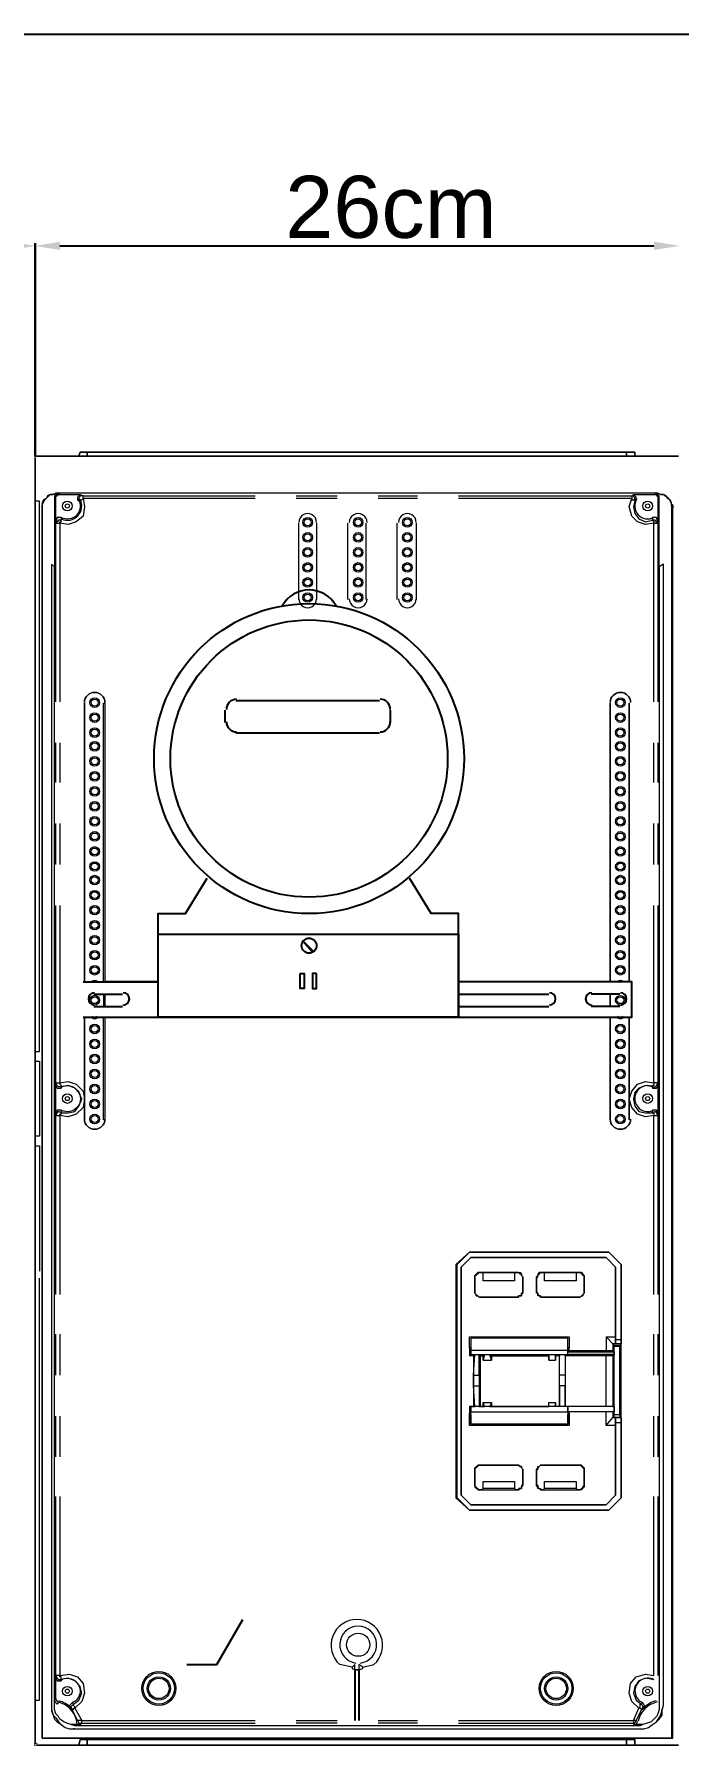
# Model space of a CAD drawing. Header units: millimetres. Extents: x -305 to 1353, y -289 to 1176.
# Drawn here: x -204.4 to -177.8, y 421.5 to 491.9 of the extents above; entities that cross this region are included whole.
import ezdxf

# ---------------------------------------------------------------- set-up
doc = ezdxf.new("R2010")
doc.units = ezdxf.units.MM
doc.header["$MEASUREMENT"] = 0
doc.layers.add('PDF_0', color=7, linetype='Continuous')
doc.layers.add('PDF_Text', color=7, linetype='Continuous')
doc.styles.add('PDF Arial', font='arial.ttf')

msp = doc.modelspace()

# ---------------------------------------------------------------- linework, layer by layer
at = {"layer": 'PDF_0', "color": 150, "lineweight": 25, "true_color": 0x007eff}
for points in [[(-230.815, 478.98), (-230.815, 491.896), (-45.328, 491.896), (-45.328, 470.276)], [(-204.309, 483.304), (-204.309, 474.544), (-204.309, 483.304)], [(-204.309, 474.544), (-204.309, 483.304)], [(-203.298, 483.192), (-178.87, 483.192)]]:
    msp.add_lwpolyline(points, dxfattribs=at)
msp.add_lwpolyline([(-204.309, 483.304), (-204.309, 474.544)], close=True, dxfattribs=at)
at = {"layer": 'PDF_0', "lineweight": 18}
for points in [[(-204.309, 421.587), (-204.309, 474.487)], [(-204.253, 474.544), (-177.859, 474.544)], [(-202.512, 474.544), (-202.456, 474.712), (-202.175, 474.712), (-179.993, 474.712), (-179.656, 474.712), (-179.656, 474.544), (-179.656, 474.712), (-179.993, 474.712), (-202.175, 474.712), (-202.456, 474.712)], [(-178.701, 473.027), (-178.589, 472.971), (-178.476, 472.971), (-178.42, 472.915), (-178.308, 472.859), (-178.252, 472.803), (-178.196, 472.69), (-178.139, 472.578), (-178.083, 472.522), (-178.083, 472.41), (-178.139, 472.522), (-178.139, 472.634), (-178.196, 472.747), (-178.308, 472.803), (-178.364, 472.915), (-178.476, 472.971), (-178.589, 472.971)], [(-202.68, 422.205), (-179.431, 422.205), (-179.263, 422.205), (-179.094, 422.261), (-178.926, 422.374), (-178.757, 422.486), (-178.645, 422.654), (-178.589, 422.767), (-178.533, 422.991), (-178.476, 423.16), (-178.476, 470.107), (-178.645, 469.995), (-178.645, 423.16), (-178.645, 422.991), (-178.701, 422.823), (-178.757, 422.711), (-178.87, 422.598), (-178.982, 422.486), (-179.15, 422.43), (-179.319, 422.374), (-179.431, 422.317), (-202.68, 422.317), (-202.849, 422.374), (-203.017, 422.43), (-203.129, 422.486), (-203.298, 422.598), (-203.354, 422.711), (-203.466, 422.823), (-203.523, 422.991), (-203.523, 423.16), (-203.523, 469.995), (-203.635, 470.107), (-203.635, 423.16), (-203.635, 422.991), (-203.579, 422.767), (-203.466, 422.654), (-203.354, 422.486), (-203.242, 422.374), (-203.073, 422.261), (-202.905, 422.205)], [(-202.287, 464.379), (-202.287, 452.923)], [(-180.667, 464.379), (-180.667, 452.923)], [(-179.88, 452.923), (-179.88, 464.379)], [(-180.667, 452.418), (-180.667, 451.912)], [(-202.287, 451.463), (-202.287, 447.251)], [(-180.667, 447.251), (-180.667, 451.463)], [(-179.88, 447.251), (-179.88, 451.463)], [(-186.956, 441.299), (-186.451, 441.804), (-187.012, 441.299)], [(-186.226, 440.175), (-186.226, 440.737), (-186.226, 440.793), (-186.226, 440.175), (-186.226, 440.119), (-186.17, 440.063), (-186.17, 440.007), (-186.114, 440.007), (-186.058, 439.951), (-186.001, 439.951), (-186.058, 439.951), (-186.114, 440.007), (-186.17, 440.007), (-186.17, 440.063), (-186.226, 440.119)], [(-184.485, 440.962), (-186.001, 440.962), (-185.945, 440.962), (-185.889, 440.962), (-184.598, 440.962), (-184.541, 440.962)], [(-184.261, 440.175), (-184.261, 440.793), (-184.261, 440.737)], [(-181.958, 440.962), (-183.474, 440.962), (-183.418, 440.962), (-183.362, 440.962), (-182.07, 440.962), (-182.014, 440.962)], [(-181.734, 440.737), (-181.734, 440.793), (-181.734, 440.849), (-181.79, 440.849), (-181.79, 440.906), (-181.846, 440.906), (-181.846, 440.962), (-181.902, 440.962), (-181.958, 440.962), (-181.902, 440.962), (-181.846, 440.962), (-181.79, 440.906), (-181.734, 440.849), (-181.734, 440.793)], [(-184.485, 439.951), (-184.429, 439.951), (-184.429, 440.007), (-184.373, 440.007), (-184.317, 440.007), (-184.317, 440.063), (-184.317, 440.119), (-184.261, 440.119), (-184.261, 440.175), (-184.261, 440.119), (-184.317, 440.119), (-184.317, 440.063), (-184.317, 440.007), (-184.373, 440.007), (-184.429, 440.007), (-184.429, 439.951)], [(-183.699, 440.175), (-183.643, 440.119), (-183.643, 440.063), (-183.587, 440.007), (-183.531, 440.007), (-183.531, 439.951), (-183.474, 439.951), (-183.531, 439.951), (-183.531, 440.007), (-183.587, 440.007), (-183.643, 440.007), (-183.643, 440.063), (-183.643, 440.119), (-183.699, 440.119)], [(-182.913, 437.368), (-182.913, 437.592), (-182.913, 437.536)], [(-185.608, 435.458), (-185.833, 435.458), (-186.058, 435.458), (-186.226, 435.458), (-186.395, 435.458), (-186.395, 435.402), (-186.395, 435.346), (-186.395, 435.29), (-186.395, 435.234), (-182.407, 435.234), (-182.407, 435.29), (-182.407, 435.346), (-182.407, 435.402), (-182.407, 435.458), (-182.52, 435.458), (-182.744, 435.458), (-182.913, 435.458), (-183.194, 435.458)], [(-186.001, 433.044), (-186.058, 433.044), (-186.114, 433.044), (-186.114, 432.987), (-186.17, 432.987), (-186.17, 432.931), (-186.226, 432.931), (-186.226, 432.875), (-186.226, 432.819), (-186.226, 432.875), (-186.226, 432.931), (-186.17, 432.931), (-186.17, 432.987), (-186.114, 432.987), (-186.114, 433.044), (-186.058, 433.044)], [(-184.261, 432.257), (-184.261, 432.201), (-184.317, 432.201), (-184.317, 432.145), (-184.317, 432.089), (-184.373, 432.089), (-184.429, 432.089), (-184.429, 432.033), (-184.485, 432.033), (-184.541, 432.033), (-184.598, 432.089), (-185.889, 432.089), (-185.945, 432.033), (-186.001, 432.033), (-186.058, 432.033), (-186.114, 432.089), (-186.17, 432.089), (-186.17, 432.145), (-186.226, 432.201), (-186.226, 432.257), (-186.226, 432.201), (-186.226, 432.145), (-186.17, 432.145), (-186.17, 432.089), (-186.114, 432.089), (-186.114, 432.033), (-186.058, 432.033), (-186.001, 432.033), (-184.485, 432.033), (-184.429, 432.033), (-184.373, 432.089), (-184.317, 432.089), (-184.317, 432.145), (-184.261, 432.201), (-184.261, 432.257), (-184.261, 432.819), (-184.261, 432.875), (-184.317, 432.931), (-184.317, 432.987), (-184.373, 432.987), (-184.429, 433.044), (-184.485, 433.044), (-186.001, 433.044), (-184.485, 433.044), (-184.429, 433.044), (-184.373, 432.987), (-184.317, 432.987), (-184.317, 432.931), (-184.261, 432.875), (-184.261, 432.819)], [(-183.474, 433.044), (-183.531, 433.044), (-183.587, 432.987), (-183.643, 432.931), (-183.643, 432.875), (-183.699, 432.819), (-183.699, 432.875), (-183.643, 432.931), (-183.643, 432.987), (-183.587, 432.987), (-183.531, 433.044)], [(-181.734, 432.819), (-181.734, 432.875), (-181.734, 432.931), (-181.79, 432.931), (-181.79, 432.987), (-181.846, 432.987), (-181.846, 433.044), (-181.902, 433.044), (-181.958, 433.044), (-181.902, 433.044), (-181.846, 433.044), (-181.846, 432.987), (-181.79, 432.987), (-181.79, 432.931), (-181.734, 432.931), (-181.734, 432.875)], [(-183.699, 432.257), (-183.643, 432.201), (-183.643, 432.145), (-183.587, 432.089), (-183.531, 432.089), (-183.531, 432.033), (-183.474, 432.033), (-183.531, 432.033), (-183.587, 432.089), (-183.643, 432.089), (-183.643, 432.145), (-183.699, 432.201)], [(-181.958, 432.033), (-181.902, 432.033), (-181.846, 432.089), (-181.79, 432.089), (-181.79, 432.145), (-181.734, 432.201), (-181.734, 432.257), (-181.734, 432.201), (-181.734, 432.145), (-181.79, 432.145), (-181.79, 432.089), (-181.846, 432.089), (-181.846, 432.033), (-181.902, 432.033)], [(-183.474, 432.033), (-181.958, 432.033), (-182.014, 432.033), (-182.07, 432.089), (-183.362, 432.089), (-183.418, 432.033)], [(-191.28, 424.676), (-191.168, 424.62), (-190.999, 424.62), (-190.831, 424.676), (-190.831, 424.732), (-190.999, 424.845), (-190.999, 424.62), (-191.168, 424.62), (-191.168, 424.845), (-191.28, 424.732)], [(-202.512, 421.531), (-202.456, 421.756), (-202.175, 421.756), (-179.993, 421.756), (-179.656, 421.756), (-179.656, 421.531), (-179.656, 421.756), (-179.993, 421.756), (-202.175, 421.756), (-202.456, 421.756)], [(-204.253, 421.531), (-177.859, 421.531)], [(-204.253, 421.531), (-177.859, 421.531)]]:
    msp.add_lwpolyline(points, close=True, dxfattribs=at)
for points in [[(-204.309, 421.587), (-204.309, 474.487), (-204.309, 421.587)], [(-204.309, 474.487), (-204.309, 421.587)], [(-204.253, 474.544), (-177.859, 474.544)], [(-204.309, 450.059), (-204.14, 450.059), (-204.14, 472.69), (-204.309, 472.69)], [(-178.701, 473.027), (-203.466, 473.027), (-203.579, 472.971), (-203.691, 472.971), (-203.803, 472.915), (-203.859, 472.803), (-203.972, 472.747), (-204.028, 472.634), (-204.028, 472.522), (-204.028, 472.41), (-204.028, 472.522), (-203.972, 472.634), (-203.916, 472.747), (-203.859, 472.803), (-203.747, 472.915), (-203.691, 472.971), (-203.579, 472.971), (-203.41, 473.027)], [(-204.028, 472.578), (-204.028, 421.812), (-204.028, 472.41)], [(-204.028, 472.41), (-204.028, 472.41)], [(-178.645, 469.995), (-178.645, 472.859), (-178.645, 472.915), (-178.701, 472.971), (-178.757, 472.971), (-178.757, 473.027), (-178.813, 473.027), (-203.354, 473.027), (-203.41, 473.027), (-203.41, 472.971), (-203.466, 472.971), (-203.466, 472.915), (-203.523, 472.915), (-203.523, 472.859), (-203.523, 469.995)], [(-179.6, 472.747), (-179.6, 472.859), (-179.712, 472.971), (-178.813, 472.971), (-178.757, 472.971), (-178.757, 472.915), (-178.701, 472.915), (-178.701, 472.859), (-178.701, 472.803), (-178.701, 471.848), (-178.757, 472.017), (-178.926, 472.017)], [(-178.139, 472.578), (-178.139, 421.812), (-178.083, 421.812), (-178.083, 472.41)], [(-193.47, 468.647), (-193.47, 471.792)], [(-192.74, 471.792), (-192.74, 468.647)], [(-191.449, 468.647), (-191.449, 471.792)], [(-190.719, 471.792), (-190.719, 468.647)], [(-189.427, 468.647), (-189.427, 471.792)], [(-188.641, 471.792), (-188.641, 468.647)], [(-203.635, 470.107), (-203.635, 423.16), (-203.635, 422.935), (-203.579, 422.767), (-203.523, 422.598), (-203.41, 422.486), (-203.242, 422.374), (-203.073, 422.261), (-202.905, 422.205), (-202.736, 422.205), (-179.431, 422.205), (-179.263, 422.205), (-179.094, 422.261), (-178.926, 422.374), (-178.757, 422.486), (-178.645, 422.598), (-178.533, 422.767), (-178.533, 422.935), (-178.476, 423.16), (-178.476, 470.107)], [(-203.523, 469.995), (-203.523, 469.995)], [(-202.287, 464.379), (-202.287, 464.379)], [(-201.501, 452.923), (-201.501, 464.379), (-201.445, 464.379), (-201.445, 452.923)], [(-180.667, 464.379), (-180.667, 464.379)], [(-179.88, 464.379), (-179.88, 464.379)], [(-201.501, 452.418), (-201.501, 451.912)], [(-201.445, 452.418), (-201.445, 451.912)], [(-201.445, 451.463), (-201.445, 447.251), (-201.501, 447.251), (-201.501, 451.463)], [(-204.309, 449.666), (-204.14, 449.666), (-204.14, 446.577), (-204.309, 446.577)], [(-178.926, 448.543), (-178.757, 448.543), (-178.701, 448.655), (-178.701, 447.476), (-178.757, 447.644), (-178.926, 447.644)], [(-204.309, 446.184), (-204.14, 446.184), (-204.14, 441.018)], [(-186.788, 441.186), (-186.395, 441.579), (-186.788, 441.186)], [(-186.451, 441.804), (-180.723, 441.804), (-186.451, 441.804)], [(-186.395, 441.579), (-180.835, 441.579), (-186.395, 441.579)], [(-180.835, 441.579), (-180.442, 441.186), (-180.835, 441.579)], [(-180.723, 441.804), (-180.217, 441.299), (-180.723, 441.804)], [(-204.309, 423.384), (-204.14, 423.384), (-204.14, 440.737)], [(-187.012, 441.299), (-187.012, 431.696), (-186.956, 431.696), (-186.956, 441.299)], [(-186.788, 431.808), (-186.788, 441.186), (-186.788, 431.808)], [(-186.226, 440.793), (-186.226, 440.849), (-186.17, 440.906), (-186.114, 440.962), (-186.058, 440.962), (-186.001, 440.962), (-186.058, 440.962), (-186.114, 440.962), (-186.114, 440.906), (-186.17, 440.906), (-186.17, 440.849), (-186.226, 440.849), (-186.226, 440.793), (-186.226, 440.737)], [(-184.598, 440.962), (-184.598, 440.625), (-185.889, 440.625), (-185.889, 440.962)], [(-184.261, 440.737), (-184.261, 440.793), (-184.317, 440.849), (-184.317, 440.906), (-184.373, 440.906), (-184.429, 440.962), (-184.485, 440.962), (-184.429, 440.962), (-184.373, 440.962), (-184.317, 440.906), (-184.317, 440.849), (-184.261, 440.793)], [(-183.699, 440.737), (-183.643, 440.793), (-183.643, 440.849), (-183.587, 440.906), (-183.531, 440.962), (-183.474, 440.962), (-183.531, 440.962), (-183.587, 440.962), (-183.643, 440.906), (-183.643, 440.849), (-183.699, 440.793), (-183.699, 440.175), (-183.699, 440.737), (-183.699, 440.793)], [(-181.734, 440.737), (-181.734, 440.175), (-181.734, 440.119), (-181.79, 440.063), (-181.79, 440.007), (-181.846, 440.007), (-181.902, 439.951), (-181.958, 439.951), (-183.474, 439.951), (-181.958, 439.951), (-181.902, 439.951), (-181.846, 440.007), (-181.79, 440.007), (-181.79, 440.063), (-181.734, 440.119), (-181.734, 440.175), (-181.734, 440.793)], [(-182.07, 440.962), (-182.07, 440.625), (-183.362, 440.625), (-183.362, 440.962)], [(-180.442, 438.21), (-180.442, 441.186), (-180.442, 438.322), (-180.442, 438.266), (-180.442, 438.21), (-180.442, 438.154), (-180.442, 438.098), (-180.442, 438.041), (-180.442, 438.098), (-180.442, 438.154), (-180.442, 438.21), (-180.217, 438.21)], [(-180.273, 435.009), (-180.217, 435.009), (-180.217, 434.953), (-180.217, 434.897), (-180.217, 434.841), (-180.217, 434.784), (-180.217, 431.696), (-180.217, 441.299), (-180.217, 438.21), (-180.217, 438.154), (-180.217, 438.098), (-180.217, 438.041), (-180.273, 437.985)], [(-186.001, 439.951), (-184.485, 439.951), (-186.001, 439.951)], [(-186.451, 437.873), (-186.451, 438.322), (-182.351, 438.322), (-182.351, 437.873)], [(-180.498, 437.592), (-182.407, 437.592), (-182.407, 437.705), (-182.351, 437.761), (-182.351, 437.873), (-182.407, 437.873), (-182.407, 437.929), (-182.407, 438.266), (-186.395, 438.266), (-186.395, 437.929), (-186.395, 437.873), (-186.451, 437.873), (-186.451, 437.536), (-186.395, 437.592)], [(-182.407, 437.761), (-182.407, 438.266), (-186.395, 438.266), (-186.395, 437.761), (-186.395, 437.705), (-186.395, 437.648), (-186.395, 437.592), (-186.226, 437.592), (-186.058, 437.592), (-185.833, 437.592), (-185.608, 437.592), (-183.194, 437.592), (-182.913, 437.592), (-182.744, 437.592), (-182.52, 437.592), (-182.407, 437.592), (-182.407, 437.648), (-182.407, 437.705), (-182.407, 437.761), (-186.395, 437.761)], [(-180.498, 437.985), (-180.273, 437.985), (-180.273, 437.929), (-180.498, 437.929), (-180.498, 437.985), (-180.554, 438.041), (-180.554, 437.761), (-180.498, 437.705), (-180.498, 437.592), (-180.554, 437.536), (-180.554, 435.458), (-180.498, 435.458), (-180.498, 435.234), (-182.407, 435.234)], [(-180.217, 438.041), (-180.442, 438.041), (-180.554, 438.041), (-180.835, 438.322), (-180.835, 437.761)], [(-180.835, 438.322), (-180.442, 438.322)], [(-180.554, 435.234), (-180.554, 435.009), (-180.498, 435.009), (-180.498, 435.121), (-180.498, 437.929)], [(-180.498, 435.121), (-180.273, 435.121), (-180.273, 437.929)], [(-186.282, 437.536), (-186.282, 435.458), (-186.226, 435.458), (-186.282, 436.301), (-186.282, 436.357), (-186.282, 436.413), (-186.282, 436.469), (-186.282, 436.525), (-186.282, 436.581), (-186.282, 436.638), (-186.282, 436.694), (-186.282, 436.75), (-186.226, 437.592), (-186.282, 437.536), (-186.451, 437.536)], [(-186.282, 436.75), (-186.058, 436.75), (-186.058, 437.592), (-186.001, 437.536), (-185.889, 437.536), (-185.833, 437.592), (-185.889, 437.368), (-185.552, 437.368), (-185.608, 437.592), (-185.552, 437.536), (-183.194, 437.536), (-183.194, 437.592), (-183.194, 437.368), (-182.913, 437.368)], [(-186.001, 435.458), (-186.001, 437.536)], [(-185.889, 437.368), (-185.889, 437.536)], [(-185.552, 437.536), (-185.552, 437.368)], [(-183.194, 437.368), (-183.194, 437.536)], [(-182.744, 436.301), (-182.744, 436.357), (-182.744, 436.413), (-182.744, 436.469), (-182.744, 436.525), (-182.744, 436.581), (-182.744, 436.638), (-182.744, 436.694), (-182.744, 436.75), (-182.744, 437.592), (-182.744, 437.536), (-182.913, 437.536)], [(-180.554, 437.536), (-180.61, 437.536), (-180.667, 437.536), (-180.723, 437.536), (-180.779, 437.536), (-180.835, 437.536), (-182.52, 437.536), (-182.52, 437.592), (-182.52, 436.75), (-182.744, 436.75)], [(-182.744, 435.458), (-182.744, 437.536)], [(-182.52, 437.536), (-182.52, 435.458)], [(-182.407, 437.705), (-180.498, 437.705)], [(-182.351, 437.761), (-180.835, 437.761), (-180.779, 437.761), (-180.723, 437.761), (-180.667, 437.761), (-180.61, 437.761), (-180.554, 437.761)], [(-180.835, 435.458), (-180.835, 437.536)], [(-186.058, 436.75), (-186.058, 436.694), (-186.058, 436.638), (-186.058, 436.581), (-186.058, 436.525), (-186.058, 436.469), (-186.058, 436.413), (-186.058, 436.357), (-186.058, 436.301)], [(-182.52, 436.75), (-182.52, 436.694), (-182.52, 436.638), (-182.52, 436.581), (-182.52, 436.525), (-182.52, 436.469), (-182.52, 436.413), (-182.52, 436.357), (-182.52, 436.301)], [(-186.282, 436.301), (-186.058, 436.301), (-186.058, 435.458), (-186.001, 435.458), (-185.889, 435.458), (-185.833, 435.458), (-185.889, 435.627), (-185.552, 435.627), (-185.608, 435.458), (-185.552, 435.458), (-183.194, 435.458), (-183.194, 435.627)], [(-180.554, 435.458), (-180.61, 435.458), (-180.667, 435.458), (-180.723, 435.458), (-180.779, 435.458), (-180.835, 435.458), (-182.52, 435.458), (-182.52, 436.301), (-182.744, 436.301), (-182.744, 435.458), (-182.913, 435.458)], [(-186.395, 435.458), (-186.451, 435.458), (-186.451, 435.177), (-186.395, 435.121), (-186.395, 435.065), (-186.395, 434.728), (-186.395, 435.234)], [(-186.451, 435.458), (-186.282, 435.458)], [(-182.351, 435.177), (-182.351, 434.672), (-186.451, 434.672), (-186.451, 435.177)], [(-185.889, 435.458), (-185.889, 435.627)], [(-185.552, 435.627), (-185.552, 435.458)], [(-183.194, 435.458), (-183.194, 435.627), (-182.913, 435.627), (-182.913, 435.458), (-182.913, 435.627)], [(-180.498, 435.458), (-182.407, 435.458), (-182.407, 435.234), (-182.407, 434.728), (-182.407, 435.065), (-182.407, 435.121), (-182.351, 435.177), (-182.351, 435.234)], [(-180.835, 434.672), (-180.835, 435.234)], [(-180.273, 435.121), (-180.273, 435.009), (-180.498, 435.009)], [(-182.407, 434.728), (-186.395, 434.728), (-182.407, 434.728)], [(-180.442, 434.672), (-180.835, 434.672), (-180.554, 435.009), (-180.442, 435.009), (-180.217, 435.009)], [(-180.217, 434.784), (-180.442, 434.784), (-180.442, 434.841), (-180.442, 434.897), (-180.442, 434.953), (-180.442, 435.009), (-180.442, 434.953), (-180.442, 434.897), (-180.442, 434.841), (-180.442, 434.784), (-180.442, 434.728), (-180.442, 434.672), (-180.442, 431.808), (-180.442, 434.784)], [(-181.958, 433.044), (-183.474, 433.044), (-181.958, 433.044)], [(-186.226, 432.257), (-186.226, 432.819), (-186.226, 432.257)], [(-185.889, 432.089), (-185.889, 432.37), (-184.598, 432.37), (-184.598, 432.089)], [(-183.699, 432.257), (-183.699, 432.819), (-183.699, 432.257)], [(-183.362, 432.089), (-183.362, 432.37), (-182.07, 432.37), (-182.07, 432.089)], [(-181.734, 432.819), (-181.734, 432.257), (-181.734, 432.819)], [(-186.956, 431.696), (-186.451, 431.19), (-187.012, 431.696)], [(-186.395, 431.415), (-186.788, 431.808), (-186.395, 431.415)], [(-180.442, 431.808), (-180.835, 431.415), (-180.442, 431.808)], [(-180.217, 431.696), (-180.723, 431.19), (-180.217, 431.696)], [(-186.451, 431.19), (-180.723, 431.19), (-186.451, 431.19)], [(-186.395, 431.415), (-180.835, 431.415), (-186.395, 431.415)], [(-191.28, 424.732), (-191.786, 424.845)], [(-191.28, 424.732), (-191.28, 424.732)], [(-190.831, 424.732), (-190.382, 424.845)], [(-203.354, 423.272), (-203.41, 423.328), (-203.466, 423.441), (-203.466, 424.283), (-203.41, 424.171), (-203.242, 424.171)], [(-203.635, 423.16), (-203.635, 423.16)], [(-202.624, 422.486), (-202.568, 422.374), (-202.456, 422.374), (-202.68, 422.374), (-202.849, 422.374), (-203.017, 422.43), (-203.129, 422.486), (-203.298, 422.598), (-203.354, 422.711), (-203.466, 422.823), (-203.523, 422.991), (-203.523, 423.16), (-203.523, 423.384), (-203.466, 423.272), (-203.41, 423.216)], [(-178.645, 423.16), (-178.645, 422.991), (-178.701, 422.823), (-178.757, 422.711), (-178.87, 422.598), (-178.982, 422.486), (-179.15, 422.43), (-179.319, 422.374), (-179.431, 422.374), (-179.712, 422.374), (-179.6, 422.374), (-179.543, 422.486)], [(-178.139, 421.812), (-204.028, 421.812), (-178.083, 421.812)], [(-204.028, 421.812), (-204.028, 421.812)], [(-179.656, 421.531), (-179.656, 421.756), (-179.993, 421.756), (-202.175, 421.756), (-202.456, 421.756), (-202.512, 421.531)], [(-179.431, 422.205), (-179.431, 422.205)], [(-204.253, 421.531), (-177.859, 421.531)]]:
    msp.add_lwpolyline(points, dxfattribs=at)
at = {"layer": 'PDF_0', "lineweight": 0}
for points in [[(-202.175, 474.544), (-202.175, 474.712)], [(-179.993, 474.712), (-179.993, 474.544)], [(-179.768, 472.915), (-179.768, 472.803), (-179.768, 472.747), (-179.712, 472.747), (-179.656, 472.747), (-179.656, 472.69), (-179.656, 472.803), (-179.712, 472.915)], [(-202.175, 421.531), (-202.175, 421.756)], [(-179.993, 421.756), (-179.993, 421.531)]]:
    msp.add_lwpolyline(points, close=True, dxfattribs=at)
for points in [[(-203.466, 472.803), (-203.523, 472.859)], [(-203.354, 473.027), (-203.298, 472.971)], [(-202.512, 472.69), (-202.456, 472.747), (-202.399, 472.747), (-202.343, 472.803), (-202.287, 472.466), (-202.343, 472.073), (-202.624, 471.848), (-202.961, 471.736), (-203.298, 471.792), (-203.298, 471.848), (-203.242, 471.848), (-203.242, 471.904)], [(-195.267, 472.803), (-202.343, 472.803), (-202.343, 472.915), (-202.456, 472.915), (-202.512, 472.803), (-202.512, 472.69), (-202.568, 472.747)], [(-202.456, 472.971), (-202.343, 472.915), (-195.267, 472.915)], [(-193.583, 472.915), (-191.898, 472.915)], [(-191.898, 472.803), (-193.583, 472.803)], [(-190.213, 472.915), (-188.585, 472.915)], [(-188.585, 472.803), (-190.213, 472.803)], [(-186.9, 472.915), (-179.768, 472.915), (-179.712, 472.971)], [(-179.6, 472.747), (-179.656, 472.69), (-179.712, 472.466), (-179.656, 472.185), (-179.487, 471.96), (-179.206, 471.848), (-178.926, 471.904), (-178.87, 471.848), (-178.87, 471.792), (-179.206, 471.736), (-179.543, 471.848), (-179.768, 472.073), (-179.88, 472.466), (-179.768, 472.803), (-186.9, 472.803)], [(-178.813, 472.971), (-178.813, 473.027)], [(-178.645, 472.859), (-178.701, 472.803)], [(-203.242, 472.017), (-203.242, 471.904), (-203.354, 471.904), (-203.41, 471.848), (-203.466, 471.792), (-203.298, 471.792), (-203.298, 464.435)], [(-203.466, 464.435), (-203.466, 471.792), (-203.466, 471.848)], [(-178.87, 464.435), (-178.87, 471.792), (-178.701, 471.792), (-178.757, 471.848), (-178.813, 471.904), (-178.926, 471.904), (-178.926, 472.017)], [(-178.701, 471.848), (-178.701, 471.792), (-178.701, 464.435)], [(-203.466, 461.122), (-203.466, 462.751)], [(-203.298, 462.751), (-203.298, 461.122)], [(-178.87, 461.122), (-178.87, 462.751)], [(-178.701, 462.751), (-178.701, 461.122)], [(-203.466, 457.753), (-203.466, 459.437)], [(-203.298, 459.437), (-203.298, 457.753)], [(-178.87, 457.753), (-178.87, 459.437)], [(-178.701, 459.437), (-178.701, 457.753)], [(-203.466, 448.655), (-203.466, 448.768), (-203.466, 456.068)], [(-203.298, 456.068), (-203.298, 448.768), (-203.298, 448.711), (-203.242, 448.655), (-203.242, 448.599), (-203.354, 448.599), (-203.41, 448.655), (-203.466, 448.768), (-203.298, 448.768), (-202.961, 448.824), (-202.624, 448.711), (-202.343, 448.431), (-202.287, 448.094), (-202.343, 447.757), (-202.624, 447.476), (-202.961, 447.364), (-203.298, 447.42), (-203.298, 447.476), (-203.242, 447.476), (-203.242, 447.532), (-202.961, 447.532), (-202.68, 447.588), (-202.512, 447.813), (-202.399, 448.094), (-202.512, 448.374), (-202.68, 448.543), (-202.961, 448.655), (-203.242, 448.599), (-203.242, 448.543)], [(-178.87, 440.063), (-178.87, 447.42), (-178.701, 447.42), (-178.757, 447.532), (-178.813, 447.588), (-178.926, 447.532), (-178.87, 447.532), (-178.87, 447.476), (-178.87, 447.42), (-179.206, 447.364), (-179.543, 447.476), (-179.768, 447.757), (-179.88, 448.094), (-179.768, 448.431), (-179.543, 448.711), (-179.206, 448.824), (-178.87, 448.768), (-178.87, 448.711), (-178.87, 448.655), (-178.926, 448.655), (-178.926, 448.599), (-178.813, 448.599), (-178.757, 448.655), (-178.701, 448.768), (-178.87, 448.768), (-178.87, 456.068)], [(-178.701, 456.068), (-178.701, 448.768), (-178.701, 448.655)], [(-178.926, 448.543), (-178.926, 448.599), (-179.206, 448.655), (-179.487, 448.543), (-179.656, 448.374), (-179.712, 448.094), (-179.656, 447.813), (-179.487, 447.588), (-179.206, 447.532), (-178.926, 447.532), (-178.926, 447.644)], [(-203.242, 447.644), (-203.242, 447.532), (-203.354, 447.588), (-203.41, 447.532), (-203.466, 447.42), (-203.298, 447.42), (-203.298, 440.063)], [(-203.466, 440.063), (-203.466, 447.42), (-203.466, 447.476)], [(-178.701, 447.476), (-178.701, 447.42), (-178.701, 440.063)], [(-203.466, 436.75), (-203.466, 438.435)], [(-203.298, 438.435), (-203.298, 436.75)], [(-178.87, 436.75), (-178.87, 438.435)], [(-178.701, 438.435), (-178.701, 436.75)], [(-203.466, 433.38), (-203.466, 435.065)], [(-203.298, 435.065), (-203.298, 433.38)], [(-178.87, 433.38), (-178.87, 435.065)], [(-178.701, 435.065), (-178.701, 433.38)], [(-203.466, 424.283), (-203.466, 424.395), (-203.466, 431.752)], [(-203.298, 431.752), (-203.298, 424.395), (-203.466, 424.395), (-203.41, 424.283), (-203.354, 424.227), (-203.242, 424.227), (-203.242, 424.171)], [(-186.9, 422.542), (-179.712, 422.542), (-179.712, 422.43), (-179.656, 422.43), (-179.6, 422.542), (-179.656, 422.542), (-179.712, 422.542), (-179.487, 423.048), (-179.431, 423.104), (-179.431, 423.16), (-179.431, 423.216), (-179.375, 423.216), (-179.319, 423.104), (-179.375, 422.991), (-179.431, 423.048), (-179.487, 423.048), (-179.768, 423.328), (-179.88, 423.665), (-179.824, 424.058), (-179.6, 424.339), (-179.206, 424.451), (-178.87, 424.395), (-178.87, 431.752)], [(-178.701, 431.752), (-178.701, 424.395)], [(-202.792, 423.272), (-202.736, 423.216), (-202.512, 423.384), (-202.399, 423.665), (-202.456, 423.946), (-202.68, 424.171), (-202.961, 424.283), (-203.242, 424.227), (-203.242, 424.283), (-203.242, 424.339), (-203.298, 424.339), (-203.298, 424.395), (-202.905, 424.451), (-202.568, 424.339), (-202.343, 424.058), (-202.287, 423.665), (-202.399, 423.328), (-202.68, 423.048), (-202.68, 423.104), (-202.736, 423.16), (-202.736, 423.216), (-202.849, 423.104), (-202.792, 422.991), (-202.736, 422.991), (-202.736, 423.048), (-202.68, 423.048), (-202.399, 422.542), (-195.267, 422.542)], [(-178.926, 424.227), (-179.206, 424.283), (-179.487, 424.171), (-179.656, 423.946), (-179.712, 423.665), (-179.6, 423.384), (-179.375, 423.216), (-179.319, 423.272)], [(-203.523, 423.384), (-203.466, 423.441)], [(-203.523, 423.16), (-203.523, 423.16)], [(-203.354, 423.272), (-203.41, 423.216)], [(-202.624, 422.486), (-202.568, 422.542), (-202.512, 422.43), (-202.399, 422.43), (-202.399, 422.542), (-202.456, 422.542), (-202.512, 422.542), (-202.568, 422.542), (-202.792, 422.991), (-202.849, 422.991)], [(-202.68, 422.374), (-202.68, 422.317)], [(-202.456, 422.374), (-202.399, 422.43), (-195.267, 422.43)], [(-193.583, 422.542), (-191.898, 422.542)], [(-191.898, 422.43), (-193.583, 422.43)], [(-190.213, 422.542), (-188.585, 422.542)], [(-188.585, 422.43), (-190.213, 422.43)], [(-186.9, 422.43), (-179.712, 422.43), (-179.712, 422.374)], [(-179.319, 422.991), (-179.375, 422.991), (-179.6, 422.542), (-179.543, 422.486)], [(-179.431, 422.317), (-179.431, 422.374)], [(-202.68, 422.205), (-202.736, 422.205)], [(-202.175, 421.756), (-202.175, 421.531)], [(-179.993, 421.531), (-179.993, 421.756)]]:
    msp.add_lwpolyline(points, dxfattribs=at)
at = {"layer": 'PDF_0', "lineweight": 18}
for points in [[(-202.541, 472.784, -0.775478), (-203.242, 472.017), (-203.41, 472.017), (-203.466, 471.848), (-203.466, 472.803), (-203.466, 472.859), (-203.466, 472.915), (-203.41, 472.915), (-203.354, 472.971), (-203.298, 472.971), (-202.456, 472.971), (-202.568, 472.859), (-202.568, 472.747)], [(-203.241, 448.592, -1.671898), (-203.242, 447.644), (-203.41, 447.644), (-203.466, 447.476), (-203.466, 448.655), (-203.41, 448.543), (-203.242, 448.543)], [(-203.241, 424.22, -1.055203), (-202.792, 423.272), (-202.905, 423.16), (-202.849, 422.991)], [(-178.87, 424.22, 1.055362), (-179.319, 423.272), (-179.263, 423.16), (-179.319, 422.991)]]:
    msp.add_lwpolyline(points, format="xyb", dxfattribs=at)
for points in [[(-201.445, 464.407, 0.999967), (-202.287, 464.407, -0.999967)], [(-179.824, 464.407, 0.999967), (-180.666, 464.407, -0.999967)], [(-202.287, 447.279, 0.999977), (-201.445, 447.279, -0.999977)], [(-180.667, 447.279, 0.999977), (-179.824, 447.279, -0.999977)]]:
    msp.add_lwpolyline(points, format="xyb", close=True, dxfattribs=at)
at = {"layer": 'PDF_0', "lineweight": 25}
for points in [[(-196.503, 463.593), (-196.503, 464.098)], [(-196.054, 464.492), (-190.157, 464.492)], [(-189.708, 464.098), (-189.708, 463.593)], [(-190.157, 463.144), (-196.054, 463.144)], [(-199.255, 451.463), (-199.255, 455.731), (-198.131, 455.731), (-197.233, 457.191)], [(-186.9, 451.463), (-186.9, 455.731), (-188.023, 455.731), (-188.922, 457.191)], [(-192.853, 454.159), (-193.302, 454.608), (-192.909, 454.159)], [(-202.343, 451.463), (-179.768, 451.463), (-179.768, 452.923), (-186.9, 452.923)], [(-202.343, 452.923), (-199.255, 452.923), (-201.445, 452.923)], [(-201.894, 452.418), (-200.715, 452.418)], [(-186.9, 452.418), (-183.194, 452.418)], [(-180.273, 452.418), (-181.453, 452.418)], [(-201.894, 451.912), (-200.715, 451.912)], [(-186.9, 451.912), (-183.194, 451.912)], [(-180.273, 451.912), (-181.453, 451.912)], [(-198.075, 424.845), (-196.84, 424.845), (-195.773, 426.698)], [(-191.168, 424.62), (-191.168, 422.542)], [(-190.999, 424.62), (-190.999, 422.542)]]:
    msp.add_lwpolyline(points, dxfattribs=at)
for points in [[(-199.255, 454.889), (-186.9, 454.889), (-186.9, 451.463), (-199.255, 451.463)], [(-193.414, 453.26), (-193.246, 453.26), (-193.246, 452.642), (-193.414, 452.642)], [(-192.74, 453.26), (-192.909, 453.26), (-192.909, 452.642), (-192.74, 452.642)]]:
    msp.add_lwpolyline(points, close=True, dxfattribs=at)
for points in [[(-201.866, 452.474, 0.414167), (-202.119, 452.221, 0.414167), (-201.866, 451.968)], [(-200.687, 451.968, 0.414167), (-200.434, 452.221, 0.414167), (-200.687, 452.474)], [(-183.166, 451.968, 0.414167), (-182.913, 452.221, 0.414167), (-183.166, 452.474)], [(-181.425, 452.474, 0.414167), (-181.677, 452.221, 0.414167), (-181.425, 451.968)], [(-180.245, 451.968, 0.414167), (-179.993, 452.221, 0.414167), (-180.245, 452.474)]]:
    msp.add_lwpolyline(points, format="xyb", dxfattribs=at)
at = {"layer": 'PDF_0', "lineweight": 18}
for centre, radius in [((-202.989, 472.494), 0.197), ((-202.989, 472.494), 0.0843), ((-179.122, 472.494), 0.197), ((-179.122, 472.494), 0.0843), ((-193.105, 471.82), 0.197), ((-193.105, 471.82), 0.14), ((-191.028, 471.82), 0.197), ((-191.028, 471.82), 0.14), ((-189.006, 471.82), 0.197), ((-189.006, 471.82), 0.14), ((-193.105, 471.202), 0.197), ((-193.105, 471.202), 0.14), ((-191.028, 471.202), 0.197), ((-191.028, 471.202), 0.14), ((-189.006, 471.202), 0.197), ((-189.006, 471.202), 0.14), ((-193.105, 470.585), 0.197), ((-193.105, 470.585), 0.14), ((-191.028, 470.585), 0.197), ((-191.028, 470.585), 0.14), ((-189.006, 470.585), 0.197), ((-189.006, 470.585), 0.14), ((-193.105, 469.967), 0.197), ((-193.105, 469.349), 0.197), ((-193.105, 469.967), 0.14), ((-191.028, 469.967), 0.197), ((-191.028, 469.349), 0.197), ((-191.028, 469.967), 0.14), ((-189.006, 469.967), 0.197), ((-189.006, 469.349), 0.197), ((-189.006, 469.967), 0.14), ((-193.105, 468.731), 0.197), ((-193.105, 469.349), 0.14), ((-193.105, 468.731), 0.14), ((-191.028, 468.731), 0.197), ((-191.028, 469.349), 0.14), ((-191.028, 468.731), 0.14), ((-189.006, 468.731), 0.197), ((-189.006, 469.349), 0.14), ((-189.006, 468.731), 0.14), ((-201.866, 464.407), 0.197), ((-180.245, 464.407), 0.197), ((-201.866, 463.79), 0.197), ((-201.866, 464.407), 0.14), ((-201.866, 463.79), 0.14), ((-180.245, 463.79), 0.197), ((-180.245, 464.407), 0.14), ((-180.245, 463.79), 0.14), ((-201.866, 463.172), 0.197), ((-201.866, 463.172), 0.14), ((-180.245, 463.172), 0.197), ((-180.245, 463.172), 0.14), ((-201.866, 462.61), 0.197), ((-201.866, 462.61), 0.14), ((-180.245, 462.61), 0.197), ((-180.245, 462.61), 0.14), ((-201.866, 461.993), 0.197), ((-201.866, 461.993), 0.14), ((-180.245, 461.993), 0.197), ((-180.245, 461.993), 0.14), ((-201.866, 461.375), 0.197), ((-201.866, 461.375), 0.14), ((-180.245, 461.375), 0.197), ((-180.245, 461.375), 0.14), ((-201.866, 460.757), 0.197), ((-201.866, 460.757), 0.14), ((-180.245, 460.757), 0.197), ((-180.245, 460.757), 0.14), ((-201.866, 460.139), 0.197), ((-201.866, 459.522), 0.197), ((-201.866, 460.139), 0.14), ((-180.245, 460.139), 0.197), ((-180.245, 459.522), 0.197), ((-180.245, 460.139), 0.14), ((-201.866, 458.904), 0.197), ((-201.866, 459.522), 0.14), ((-201.866, 458.904), 0.14), ((-180.245, 458.904), 0.197), ((-180.245, 459.522), 0.14), ((-180.245, 458.904), 0.14), ((-201.866, 458.286), 0.197), ((-201.866, 458.286), 0.14), ((-180.245, 458.286), 0.197), ((-180.245, 458.286), 0.14), ((-201.866, 457.668), 0.197), ((-201.866, 457.668), 0.14), ((-180.245, 457.668), 0.197), ((-180.245, 457.668), 0.14), ((-201.866, 457.107), 0.197), ((-201.866, 457.107), 0.14), ((-180.245, 457.107), 0.197), ((-180.245, 457.107), 0.14), ((-201.866, 456.489), 0.197), ((-201.866, 456.489), 0.14), ((-180.245, 456.489), 0.197), ((-180.245, 456.489), 0.14), ((-201.866, 455.871), 0.197), ((-201.866, 455.254), 0.197), ((-201.866, 455.871), 0.14), ((-180.245, 455.871), 0.197), ((-180.245, 455.254), 0.197), ((-180.245, 455.871), 0.14), ((-201.866, 454.636), 0.197), ((-201.866, 455.254), 0.14), ((-201.866, 454.636), 0.14), ((-180.245, 454.636), 0.197), ((-180.245, 455.254), 0.14), ((-180.245, 454.636), 0.14), ((-201.866, 454.018), 0.197), ((-201.866, 454.018), 0.14), ((-180.245, 454.018), 0.197), ((-180.245, 454.018), 0.14), ((-201.866, 453.4), 0.197), ((-201.866, 453.401), 0.14), ((-180.245, 453.4), 0.197), ((-180.245, 453.401), 0.14), ((-201.866, 452.165), 0.197), ((-201.866, 452.165), 0.14), ((-180.245, 452.165), 0.197), ((-180.245, 452.165), 0.14), ((-201.866, 450.986), 0.197), ((-201.866, 450.368), 0.197), ((-201.866, 450.986), 0.14), ((-180.245, 450.986), 0.197), ((-180.245, 450.368), 0.197), ((-180.245, 450.986), 0.14), ((-201.866, 449.75), 0.197), ((-201.866, 450.368), 0.14), ((-201.866, 449.75), 0.14), ((-180.245, 449.75), 0.197), ((-180.245, 450.368), 0.14), ((-180.245, 449.75), 0.14), ((-201.866, 449.133), 0.197), ((-201.866, 449.133), 0.14), ((-180.245, 449.133), 0.197), ((-180.245, 449.133), 0.14), ((-201.866, 448.515), 0.197), ((-201.866, 448.515), 0.14), ((-180.245, 448.515), 0.197), ((-180.245, 448.515), 0.14), ((-202.989, 448.122), 0.197), ((-202.989, 448.122), 0.0843), ((-201.866, 447.897), 0.197), ((-201.866, 447.897), 0.14), ((-180.245, 447.897), 0.197), ((-180.245, 447.897), 0.14), ((-179.122, 448.122), 0.197), ((-179.122, 448.122), 0.0843), ((-201.866, 447.279), 0.197), ((-201.866, 447.279), 0.14), ((-180.245, 447.279), 0.197), ((-180.245, 447.279), 0.14), ((-191.028, 425.659), 0.477), ((-191.028, 425.659), 0.477), ((-199.227, 423.862), 0.702), ((-199.226, 423.862), 0.646), ((-182.885, 423.862), 0.702), ((-182.885, 423.862), 0.646), ((-202.989, 423.75), 0.197), ((-202.989, 423.749), 0.0843), ((-199.226, 423.862), 0.477), ((-199.226, 423.862), 0.421), ((-182.885, 423.862), 0.477), ((-182.885, 423.862), 0.421), ((-179.122, 423.75), 0.197), ((-179.122, 423.749), 0.0843)]:
    msp.add_circle(centre, radius, dxfattribs=at)
at = {"layer": 'PDF_0', "lineweight": 25}
for centre, radius in [((-193.049, 462.105), 6.374), ((-193.049, 462.105), 5.7), ((-193.049, 454.411), 0.309)]:
    msp.add_circle(centre, radius, dxfattribs=at)
at = {"layer": 'PDF_0', "lineweight": 18}
for centre, radius, start, end in [((-204.337, 474.516), 0.0281, 0.02089, 89.97911), ((-204.224, 474.516), 0.0281, 90.02089, 179.97911), ((-202.989, 472.494), 0.59, 246.09478, 27.98385), ((-179.122, 472.494), 0.533, 147.05531, 298.23114), ((-193.105, 471.82), 0.365, 359.99961, 180.00168), ((-191.028, 471.82), 0.365, 359.99961, 180.00168), ((-189.006, 471.82), 0.365, 359.99961, 180.00168), ((-193.105, 468.675), 0.365, 179.99832, 0.00168), ((-191.028, 468.675), 0.365, 179.99832, 0.00168), ((-189.006, 468.675), 0.365, 179.99832, 0.00168), ((-201.866, 452.783), 0.197, 49.20122, 130.79878), ((-201.866, 452.783), 0.14, 56.27232, 123.72768), ((-180.245, 452.783), 0.197, 49.20122, 130.79878), ((-180.245, 452.783), 0.14, 56.27232, 123.72768), ((-201.866, 451.603), 0.197, 219.87916, 320.11694), ((-201.866, 451.603), 0.14, 224.77412, 315.23139), ((-180.245, 451.603), 0.197, 219.87916, 320.11694), ((-180.245, 451.603), 0.14, 224.77412, 315.23139), ((-179.122, 448.122), 0.534, 61.78063, 298.22462), ((-191.028, 425.659), 0.758, 277.08951, 262.90843), ((-203.607, 422.29), 1.039, 12.39441, 77.61778), ((-203.607, 422.289), 1.095, 45.12488, 75.83263), ((-178.505, 422.289), 1.039, 102.39222, 167.60778), ((-178.505, 422.29), 1.095, 104.17035, 134.88726), ((-204.337, 421.616), 0.0281, 270.02089, 359.97911), ((-204.337, 421.503), 0.0281, 0.02089, 89.97911), ((-204.224, 421.616), 0.0281, 180.02089, 269.97911), ((-204.224, 421.503), 0.0281, 90.02089, 179.97911)]:
    msp.add_arc(centre, radius, start, end, dxfattribs=at)
at = {"layer": 'PDF_0', "lineweight": 25}
for centre, radius, start, end in [((-193.049, 467.777), 1.263, 28.60098, 151.20642), ((-196.026, 464.126), 0.421, 90.00133, 179.99867), ((-190.129, 464.127), 0.421, 0.00245, 90.00519), ((-196.026, 463.621), 0.421, 180.00133, 269.99867), ((-190.129, 463.621), 0.421, 270.00133, 359.99867)]:
    msp.add_arc(centre, radius, start, end, dxfattribs=at)
at = {"layer": 'PDF_0', "lineweight": 0}
msp.add_arc((-191.084, 425.638), 1.06, 311.48454, 228.51546, dxfattribs=at)
at = {"layer": 'PDF_0', "color": 150, "true_color": 0x007eff, "transparency": 33554559}
for points in [[(-205.32, 483.36), (-205.32, 483.023), (-204.309, 483.192)], [(-203.298, 483.36), (-203.298, 483.023), (-204.309, 483.192)], [(-178.87, 483.36), (-178.87, 483.023), (-177.803, 483.192)]]:
    msp.add_solid(points, dxfattribs=at)

# ---------------------------------------------------------------- texts
at = {"layer": 'PDF_Text', "color": 30, "true_color": 0xff7e00, "insert": (-194.032, 483.486), "char_height": 2.548, "attachment_point": 7, "style": 'PDF Arial'}
msp.add_mtext('26cm', dxfattribs=at)

doc.saveas('drawing.dxf')
